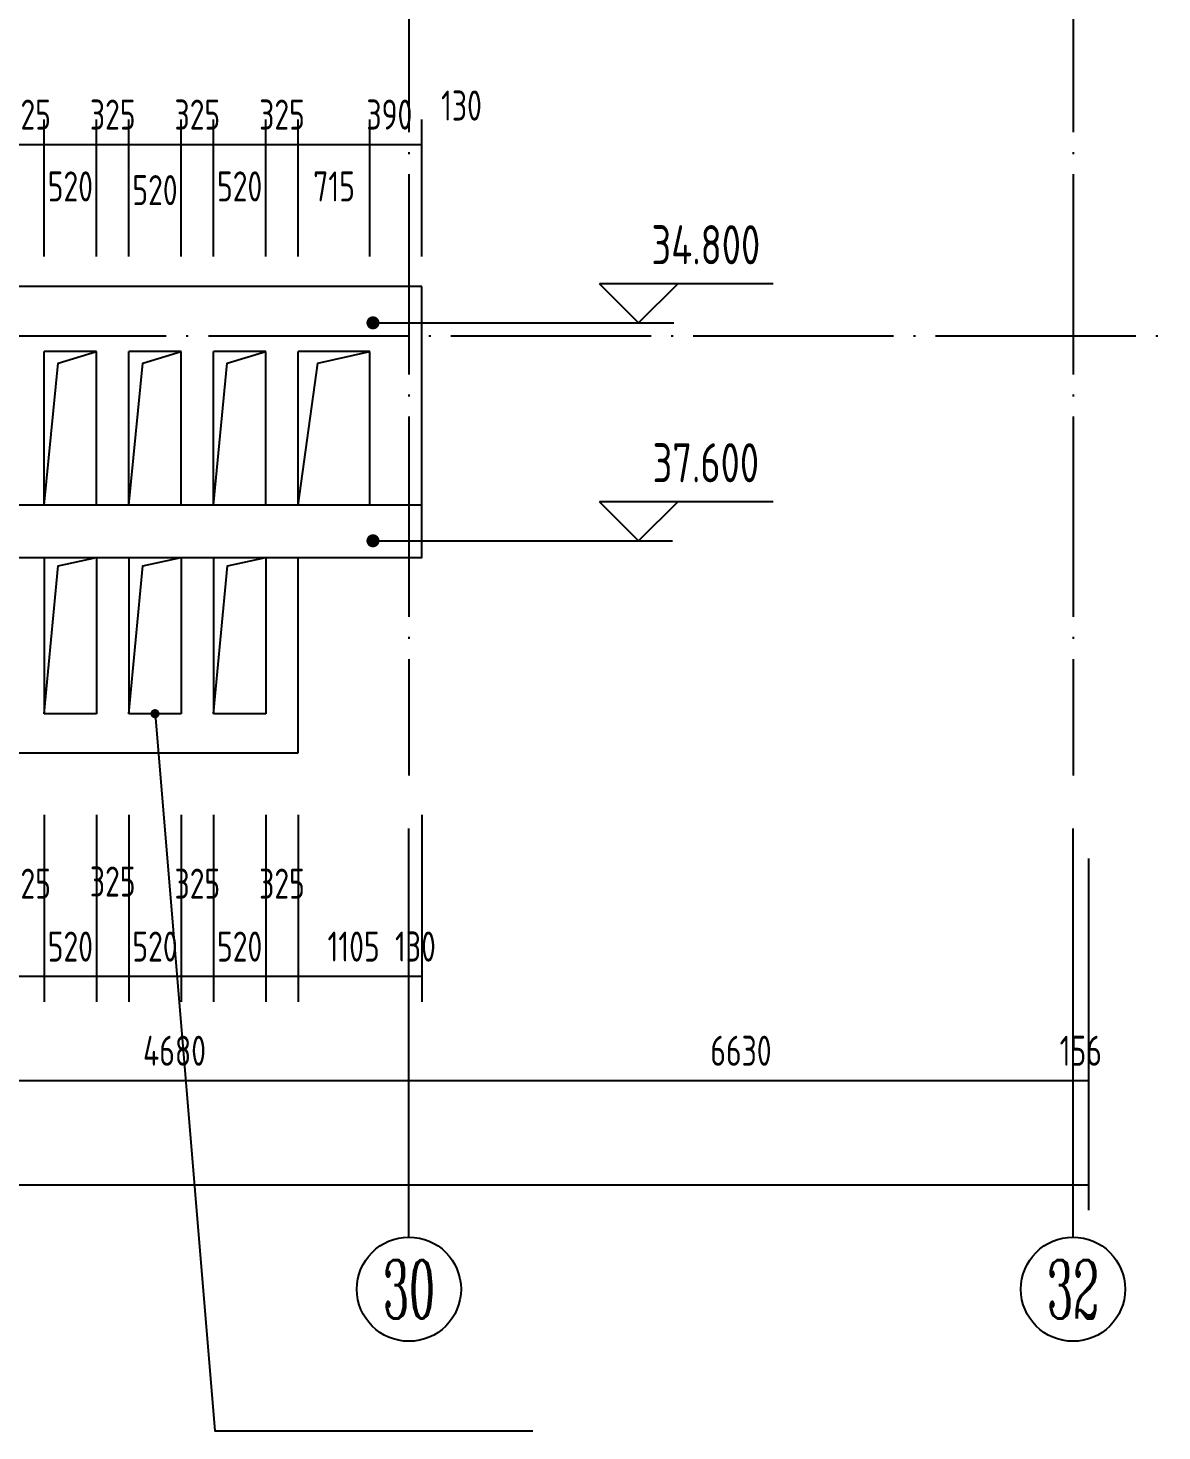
# Model space of a CAD drawing. Extents: x -726032 to 135930, y -151624 to 587044.
# Drawn here: x -326612 to -315292, y 400847 to 414850 of the extents above; entities that cross this region are included whole.
import ezdxf
from ezdxf.enums import TextEntityAlignment as Align

# ---------------------------------------------------------------- set-up
doc = ezdxf.new("R2010")
doc.units = 0
doc.header["$LTSCALE"] = 1000
doc.header["$MEASUREMENT"] = 0
doc.linetypes.add('DOTE', pattern=[2.42, 2, -0.2, 0.02, -0.2])
doc.layers.get('0').update_dxf_attribs({"linetype": 'CONTINUOUS'})
doc.layers.get('DEFPOINTS').update_dxf_attribs({"color": 1, "linetype": 'CONTINUOUS'})
for name, color, linetype in [('AXIS', 245, 'CONTINUOUS'), ('AXIS_TEXT', 7, 'CONTINUOUS'), ('DOTE', 8, 'DOTE'), ('PUB_DIM', 245, 'CONTINUOUS'), ('ROOF', 4, 'CONTINUOUS'), ('引线', 213, 'CONTINUOUS')]:
    doc.layers.add(name, color=color, linetype=linetype)
doc.styles.add('COMPLEX', font='COMPLEX')
doc.styles.add('DIM_FONT', font='isocp.shx', dxfattribs={"width": 0.8})
doc.dimstyles.new('AXIS', dxfattribs={"dimtxt": 300, "dimasz": 1, "dimexe": 250, "dimexo": 300, "dimgap": 150, "dimtad": 1, "dimdec": 0, "dimzin": 0, "dimdsep": 46, "dimtxsty": 'DIM_FONT', "dimcen": 0.09, "dimse1": 1, "dimse2": 1, "dimclrt": 142, "dimadec": 0, "dimazin": 0, "dimtfac": 1, "dimtdec": 0, "dimtix": 1, "dimtmove": 2, "dimatfit": 3, "dimfxl": 1, "dimtolj": 1, "dimtzin": 0, "dimarcsym": 0})
doc.dimstyles.new('DIMA', dxfattribs={"dimtxt": 300, "dimasz": 1, "dimexe": 250, "dimexo": 300, "dimgap": 150, "dimtad": 1, "dimdec": 0, "dimzin": 0, "dimdsep": 46, "dimtxsty": 'DIM_FONT', "dimcen": 0.09, "dimse1": 1, "dimclrt": 142, "dimadec": 0, "dimazin": 0, "dimtfac": 1, "dimtdec": 0, "dimtix": 1, "dimtmove": 2, "dimatfit": 3, "dimfxl": 1, "dimtolj": 1, "dimtzin": 0, "dimarcsym": 0})
doc.dimstyles.new('DIMB', dxfattribs={"dimtxt": 300, "dimasz": 1, "dimexe": 250, "dimexo": 300, "dimgap": 150, "dimtad": 1, "dimdec": 0, "dimzin": 0, "dimdsep": 46, "dimtxsty": 'DIM_FONT', "dimcen": 0.09, "dimse2": 1, "dimclrt": 142, "dimadec": 0, "dimazin": 0, "dimtfac": 1, "dimtdec": 0, "dimtix": 1, "dimtmove": 2, "dimatfit": 3, "dimfxl": 1, "dimtolj": 1, "dimtzin": 0, "dimarcsym": 0})
doc.dimstyles.new('DIMN', dxfattribs={"dimtxt": 300, "dimasz": 1, "dimexe": 250, "dimexo": 300, "dimgap": 150, "dimtad": 1, "dimdec": 0, "dimzin": 0, "dimdsep": 46, "dimtxsty": 'DIM_FONT', "dimcen": 0.09, "dimclrt": 142, "dimadec": 0, "dimazin": 0, "dimtfac": 1, "dimtdec": 0, "dimtix": 1, "dimtmove": 2, "dimatfit": 3, "dimfxl": 1, "dimtolj": 1, "dimtzin": 0, "dimarcsym": 0})

# ---------------------------------------------------------------- blocks, each defined once
blk = doc.blocks.new('*D1590')
at = {"layer": 'DEFPOINTS', "color": 0, "transparency": 16777216}
for p in [(-323915, 407297), (-322810, 407297), (-323915, 405382)]:
    blk.add_point(p, dxfattribs=at)
at = {"layer": 'PUB_DIM', "color": 0, "lineweight": -2, "transparency": 16777216}
for p, q in [((-323915, 406997), (-323915, 405132)), ((-322811, 405382), (-323914, 405382))]:
    blk.add_line(p, q, dxfattribs=at)
at = {"layer": 'PUB_DIM', "color": 0, "transparency": 16777216}
for points in [[(-323914, 405382), (-323914, 405382), (-323915, 405382)], [(-322811, 405382), (-322811, 405382), (-322810, 405382)]]:
    blk.add_solid(points, dxfattribs=at)
at = {"layer": 'PUB_DIM', "color": 142, "transparency": 16777216, "insert": (-323362, 405682), "char_height": 300, "attachment_point": 5, "style": 'DIM_FONT'}
blk.add_mtext('\\A1;1105', dxfattribs=at)
blk = doc.blocks.new('*D125')
at = {"layer": 'DEFPOINTS', "color": 0, "transparency": 16777216}
for p in [(-324240, 407297), (-323915, 407297), (-324240, 405382)]:
    blk.add_point(p, dxfattribs=at)
at = {"layer": 'PUB_DIM', "color": 0, "lineweight": -2, "transparency": 16777216}
for p, q in [((-324240, 406997), (-324240, 405132)), ((-323915, 406997), (-323915, 405132)), ((-323916, 405382), (-324239, 405382))]:
    blk.add_line(p, q, dxfattribs=at)
at = {"layer": 'PUB_DIM', "color": 0, "transparency": 16777216}
for points in [[(-324239, 405382), (-324239, 405382), (-324240, 405382)], [(-323916, 405382), (-323916, 405382), (-323915, 405382)]]:
    blk.add_solid(points, dxfattribs=at)
at = {"layer": 'PUB_DIM', "color": 142, "transparency": 16777216, "insert": (-324077, 406310), "char_height": 300, "attachment_point": 5, "style": 'DIM_FONT'}
blk.add_mtext('\\A1;325', dxfattribs=at)
blk = doc.blocks.new('*D126')
at = {"layer": 'DEFPOINTS', "color": 0, "transparency": 16777216}
for p in [(-323915, 413686), (-324240, 412271), (-323915, 412271)]:
    blk.add_point(p, dxfattribs=at)
at = {"layer": 'PUB_DIM', "color": 0, "lineweight": -2, "transparency": 16777216}
for p, q in [((-324240, 412571), (-324240, 413936)), ((-323915, 412571), (-323915, 413936)), ((-324241, 413686), (-324242, 413686)), ((-324240, 413686), (-323915, 413686)), ((-323914, 413686), (-323913, 413686))]:
    blk.add_line(p, q, dxfattribs=at)
at = {"layer": 'PUB_DIM', "color": 0, "transparency": 16777216}
for points in [[(-324241, 413686), (-324241, 413686), (-324240, 413686)], [(-323914, 413686), (-323914, 413686), (-323915, 413686)]]:
    blk.add_solid(points, dxfattribs=at)
at = {"layer": 'PUB_DIM', "color": 142, "transparency": 16777216, "insert": (-324077, 413986), "char_height": 300, "attachment_point": 5, "style": 'DIM_FONT'}
blk.add_mtext('\\A1;325', dxfattribs=at)
blk = doc.blocks.new('*D127')
at = {"layer": 'DEFPOINTS', "color": 0, "transparency": 16777216}
for p in [(-323200, 413686), (-323915, 412271), (-323200, 412271)]:
    blk.add_point(p, dxfattribs=at)
at = {"layer": 'PUB_DIM', "color": 0, "lineweight": -2, "transparency": 16777216}
for p, q in [((-323915, 412571), (-323915, 413936)), ((-323200, 412571), (-323200, 413936)), ((-323914, 413686), (-323201, 413686))]:
    blk.add_line(p, q, dxfattribs=at)
at = {"layer": 'PUB_DIM', "color": 0, "transparency": 16777216}
for points in [[(-323914, 413686), (-323914, 413686), (-323915, 413686)], [(-323201, 413686), (-323201, 413686), (-323200, 413686)]]:
    blk.add_solid(points, dxfattribs=at)
at = {"layer": 'PUB_DIM', "color": 142, "transparency": 16777216, "insert": (-323557, 413269), "char_height": 300, "attachment_point": 5, "style": 'DIM_FONT'}
blk.add_mtext('\\A1;715', dxfattribs=at)
blk = doc.blocks.new('*D2889')
at = {"layer": 'AXIS', "color": 0, "lineweight": -2, "transparency": 16777216}
blk.add_line((-322811, 404342), (-327489, 404342), dxfattribs=at)
at = {"layer": 'AXIS', "color": 0, "transparency": 16777216}
for points in [[(-327489, 404342), (-327489, 404342), (-327490, 404342)], [(-322811, 404342), (-322811, 404342), (-322810, 404342)]]:
    blk.add_solid(points, dxfattribs=at)
at = {"layer": 'DEFPOINTS', "color": 0, "transparency": 16777216}
for p in [(-327490, 406860), (-322810, 406860), (-327490, 404342)]:
    blk.add_point(p, dxfattribs=at)
at = {"layer": 'AXIS', "color": 142, "transparency": 16777216, "insert": (-325150, 404642), "char_height": 300, "attachment_point": 5, "style": 'DIM_FONT'}
blk.add_mtext('\\A1;4680', dxfattribs=at)
blk = doc.blocks.new('*D129')
at = {"layer": 'AXIS', "color": 0, "lineweight": -2, "transparency": 16777216}
for p, q in [((-384703, 406560), (-384703, 403052)), ((-316024, 406560), (-316024, 403052)), ((-316025, 403302), (-384702, 403302))]:
    blk.add_line(p, q, dxfattribs=at)
at = {"layer": 'AXIS', "color": 0, "transparency": 16777216}
for points in [[(-384702, 403302), (-384702, 403302), (-384703, 403302)], [(-316025, 403302), (-316025, 403302), (-316024, 403302)]]:
    blk.add_solid(points, dxfattribs=at)
at = {"layer": 'DEFPOINTS', "color": 0, "transparency": 16777216}
for p in [(-384703, 406860), (-316024, 406860), (-384703, 403302)]:
    blk.add_point(p, dxfattribs=at)
at = {"layer": 'AXIS', "color": 142, "transparency": 16777216, "insert": (-350363, 403602), "char_height": 300, "attachment_point": 5, "style": 'DIM_FONT'}
blk.add_mtext('\\A1;68679', dxfattribs=at)
blk = doc.blocks.new('*D244')
at = {"layer": 'DEFPOINTS', "color": 0, "transparency": 16777216}
for p in [(-324760, 407297), (-324240, 407297), (-324760, 405382)]:
    blk.add_point(p, dxfattribs=at)
at = {"layer": 'PUB_DIM', "color": 0, "lineweight": -2, "transparency": 16777216}
for p, q in [((-324760, 406997), (-324760, 405132)), ((-324240, 406997), (-324240, 405132)), ((-324761, 405382), (-324762, 405382)), ((-324240, 405382), (-324760, 405382)), ((-324239, 405382), (-324238, 405382))]:
    blk.add_line(p, q, dxfattribs=at)
at = {"layer": 'PUB_DIM', "color": 0, "transparency": 16777216}
for points in [[(-324761, 405382), (-324761, 405382), (-324760, 405382)], [(-324239, 405382), (-324239, 405382), (-324240, 405382)]]:
    blk.add_solid(points, dxfattribs=at)
at = {"layer": 'PUB_DIM', "color": 142, "transparency": 16777216, "insert": (-324500, 405682), "char_height": 300, "attachment_point": 5, "style": 'DIM_FONT'}
blk.add_mtext('\\A1;520', dxfattribs=at)
blk = doc.blocks.new('*D245')
at = {"layer": 'DEFPOINTS', "color": 0, "transparency": 16777216}
for p in [(-325085, 407297), (-324760, 407297), (-325085, 405382)]:
    blk.add_point(p, dxfattribs=at)
at = {"layer": 'PUB_DIM', "color": 0, "lineweight": -2, "transparency": 16777216}
for p, q in [((-325085, 406997), (-325085, 405132)), ((-324760, 406997), (-324760, 405132)), ((-324761, 405382), (-325084, 405382))]:
    blk.add_line(p, q, dxfattribs=at)
at = {"layer": 'PUB_DIM', "color": 0, "transparency": 16777216}
for points in [[(-325084, 405382), (-325084, 405382), (-325085, 405382)], [(-324761, 405382), (-324761, 405382), (-324760, 405382)]]:
    blk.add_solid(points, dxfattribs=at)
at = {"layer": 'PUB_DIM', "color": 142, "transparency": 16777216, "insert": (-324922, 406310), "char_height": 300, "attachment_point": 5, "style": 'DIM_FONT'}
blk.add_mtext('\\A1;325', dxfattribs=at)
blk = doc.blocks.new('*D246')
at = {"layer": 'DEFPOINTS', "color": 0, "transparency": 16777216}
for p in [(-324760, 413686), (-325085, 412271), (-324760, 412271)]:
    blk.add_point(p, dxfattribs=at)
at = {"layer": 'PUB_DIM', "color": 0, "lineweight": -2, "transparency": 16777216}
for p, q in [((-325085, 412571), (-325085, 413936)), ((-324760, 412571), (-324760, 413936)), ((-325086, 413686), (-325087, 413686)), ((-325085, 413686), (-324760, 413686)), ((-324759, 413686), (-324758, 413686))]:
    blk.add_line(p, q, dxfattribs=at)
at = {"layer": 'PUB_DIM', "color": 0, "transparency": 16777216}
for points in [[(-325086, 413686), (-325086, 413686), (-325085, 413686)], [(-324759, 413686), (-324759, 413686), (-324760, 413686)]]:
    blk.add_solid(points, dxfattribs=at)
at = {"layer": 'PUB_DIM', "color": 142, "transparency": 16777216, "insert": (-324922, 413986), "char_height": 300, "attachment_point": 5, "style": 'DIM_FONT'}
blk.add_mtext('\\A1;325', dxfattribs=at)
blk = doc.blocks.new('*D247')
at = {"layer": 'DEFPOINTS', "color": 0, "transparency": 16777216}
for p in [(-324240, 413686), (-324760, 412271), (-324240, 412271)]:
    blk.add_point(p, dxfattribs=at)
at = {"layer": 'PUB_DIM', "color": 0, "lineweight": -2, "transparency": 16777216}
for p, q in [((-324760, 412571), (-324760, 413936)), ((-324240, 412571), (-324240, 413936)), ((-324759, 413686), (-324241, 413686))]:
    blk.add_line(p, q, dxfattribs=at)
at = {"layer": 'PUB_DIM', "color": 0, "transparency": 16777216}
for points in [[(-324759, 413686), (-324759, 413686), (-324760, 413686)], [(-324241, 413686), (-324241, 413686), (-324240, 413686)]]:
    blk.add_solid(points, dxfattribs=at)
at = {"layer": 'PUB_DIM', "color": 142, "transparency": 16777216, "insert": (-324500, 413269), "char_height": 300, "attachment_point": 5, "style": 'DIM_FONT'}
blk.add_mtext('\\A1;520', dxfattribs=at)
blk = doc.blocks.new('*D249')
at = {"layer": 'DEFPOINTS', "color": 0, "transparency": 16777216}
for p in [(-326450, 413686), (-326775, 412271), (-326450, 412271)]:
    blk.add_point(p, dxfattribs=at)
at = {"layer": 'PUB_DIM', "color": 0, "lineweight": -2, "transparency": 16777216}
for p, q in [((-326775, 412571), (-326775, 413936)), ((-326450, 412571), (-326450, 413936)), ((-326776, 413686), (-326777, 413686)), ((-326775, 413686), (-326450, 413686)), ((-326449, 413686), (-326448, 413686))]:
    blk.add_line(p, q, dxfattribs=at)
at = {"layer": 'PUB_DIM', "color": 0, "transparency": 16777216}
for points in [[(-326776, 413686), (-326776, 413686), (-326775, 413686)], [(-326449, 413686), (-326449, 413686), (-326450, 413686)]]:
    blk.add_solid(points, dxfattribs=at)
at = {"layer": 'PUB_DIM', "color": 142, "transparency": 16777216, "insert": (-326612, 413986), "char_height": 300, "attachment_point": 5, "style": 'DIM_FONT'}
blk.add_mtext('\\A1;325', dxfattribs=at)
blk = doc.blocks.new('*D252')
at = {"layer": 'DEFPOINTS', "color": 0, "transparency": 16777216}
for p in [(-326775, 407297), (-326450, 407297), (-326775, 405382)]:
    blk.add_point(p, dxfattribs=at)
at = {"layer": 'PUB_DIM', "color": 0, "lineweight": -2, "transparency": 16777216}
for p, q in [((-326775, 406997), (-326775, 405132)), ((-326450, 406997), (-326450, 405132)), ((-326451, 405382), (-326774, 405382))]:
    blk.add_line(p, q, dxfattribs=at)
at = {"layer": 'PUB_DIM', "color": 0, "transparency": 16777216}
for points in [[(-326774, 405382), (-326774, 405382), (-326775, 405382)], [(-326451, 405382), (-326451, 405382), (-326450, 405382)]]:
    blk.add_solid(points, dxfattribs=at)
at = {"layer": 'PUB_DIM', "color": 142, "transparency": 16777216, "insert": (-326612, 406310), "char_height": 300, "attachment_point": 5, "style": 'DIM_FONT'}
blk.add_mtext('\\A1;325', dxfattribs=at)
blk = doc.blocks.new('*D260')
at = {"layer": 'DEFPOINTS', "color": 0, "transparency": 16777216}
for p in [(-326450, 407297), (-325930, 407297), (-326450, 405382)]:
    blk.add_point(p, dxfattribs=at)
at = {"layer": 'PUB_DIM', "color": 0, "lineweight": -2, "transparency": 16777216}
for p, q in [((-326450, 406997), (-326450, 405132)), ((-325930, 406997), (-325930, 405132)), ((-326451, 405382), (-326452, 405382)), ((-325930, 405382), (-326450, 405382)), ((-325929, 405382), (-325928, 405382))]:
    blk.add_line(p, q, dxfattribs=at)
at = {"layer": 'PUB_DIM', "color": 0, "transparency": 16777216}
for points in [[(-326451, 405382), (-326451, 405382), (-326450, 405382)], [(-325929, 405382), (-325929, 405382), (-325930, 405382)]]:
    blk.add_solid(points, dxfattribs=at)
at = {"layer": 'PUB_DIM', "color": 142, "transparency": 16777216, "insert": (-326190, 405682), "char_height": 300, "attachment_point": 5, "style": 'DIM_FONT'}
blk.add_mtext('\\A1;520', dxfattribs=at)
blk = doc.blocks.new('*D261')
at = {"layer": 'DEFPOINTS', "color": 0, "transparency": 16777216}
for p in [(-325930, 413686), (-326450, 412271), (-325930, 412271)]:
    blk.add_point(p, dxfattribs=at)
at = {"layer": 'PUB_DIM', "color": 0, "lineweight": -2, "transparency": 16777216}
for p, q in [((-326450, 412571), (-326450, 413936)), ((-325930, 412571), (-325930, 413936)), ((-326449, 413686), (-325931, 413686))]:
    blk.add_line(p, q, dxfattribs=at)
at = {"layer": 'PUB_DIM', "color": 0, "transparency": 16777216}
for points in [[(-326449, 413686), (-326449, 413686), (-326450, 413686)], [(-325931, 413686), (-325931, 413686), (-325930, 413686)]]:
    blk.add_solid(points, dxfattribs=at)
at = {"layer": 'PUB_DIM', "color": 142, "transparency": 16777216, "insert": (-326190, 413269), "char_height": 300, "attachment_point": 5, "style": 'DIM_FONT'}
blk.add_mtext('\\A1;520', dxfattribs=at)
blk = doc.blocks.new('*D280')
at = {"layer": 'DEFPOINTS', "color": 0, "transparency": 16777216}
for p in [(-325605, 407297), (-325085, 407297), (-325605, 405382)]:
    blk.add_point(p, dxfattribs=at)
at = {"layer": 'PUB_DIM', "color": 0, "lineweight": -2, "transparency": 16777216}
for p, q in [((-325605, 406997), (-325605, 405132)), ((-325085, 406997), (-325085, 405132)), ((-325606, 405382), (-325607, 405382)), ((-325085, 405382), (-325605, 405382)), ((-325084, 405382), (-325083, 405382))]:
    blk.add_line(p, q, dxfattribs=at)
at = {"layer": 'PUB_DIM', "color": 0, "transparency": 16777216}
for points in [[(-325606, 405382), (-325606, 405382), (-325605, 405382)], [(-325084, 405382), (-325084, 405382), (-325085, 405382)]]:
    blk.add_solid(points, dxfattribs=at)
at = {"layer": 'PUB_DIM', "color": 142, "transparency": 16777216, "insert": (-325345, 405682), "char_height": 300, "attachment_point": 5, "style": 'DIM_FONT'}
blk.add_mtext('\\A1;520', dxfattribs=at)
blk = doc.blocks.new('*D281')
at = {"layer": 'DEFPOINTS', "color": 0, "transparency": 16777216}
for p in [(-325930, 407297), (-325605, 407297), (-325930, 405382)]:
    blk.add_point(p, dxfattribs=at)
at = {"layer": 'PUB_DIM', "color": 0, "lineweight": -2, "transparency": 16777216}
for p, q in [((-325930, 406997), (-325930, 405132)), ((-325605, 406997), (-325605, 405132)), ((-325606, 405382), (-325929, 405382))]:
    blk.add_line(p, q, dxfattribs=at)
at = {"layer": 'PUB_DIM', "color": 0, "transparency": 16777216}
for points in [[(-325929, 405382), (-325929, 405382), (-325930, 405382)], [(-325606, 405382), (-325606, 405382), (-325605, 405382)]]:
    blk.add_solid(points, dxfattribs=at)
at = {"layer": 'PUB_DIM', "color": 142, "transparency": 16777216, "insert": (-325767, 406331), "char_height": 300, "attachment_point": 5, "style": 'DIM_FONT'}
blk.add_mtext('\\A1;325', dxfattribs=at)
blk = doc.blocks.new('*D282')
at = {"layer": 'DEFPOINTS', "color": 0, "transparency": 16777216}
for p in [(-325605, 413686), (-325930, 412271), (-325605, 412271)]:
    blk.add_point(p, dxfattribs=at)
at = {"layer": 'PUB_DIM', "color": 0, "lineweight": -2, "transparency": 16777216}
for p, q in [((-325930, 412571), (-325930, 413936)), ((-325605, 412571), (-325605, 413936)), ((-325931, 413686), (-325932, 413686)), ((-325930, 413686), (-325605, 413686)), ((-325604, 413686), (-325603, 413686))]:
    blk.add_line(p, q, dxfattribs=at)
at = {"layer": 'PUB_DIM', "color": 0, "transparency": 16777216}
for points in [[(-325931, 413686), (-325931, 413686), (-325930, 413686)], [(-325604, 413686), (-325604, 413686), (-325605, 413686)]]:
    blk.add_solid(points, dxfattribs=at)
at = {"layer": 'PUB_DIM', "color": 142, "transparency": 16777216, "insert": (-325767, 413986), "char_height": 300, "attachment_point": 5, "style": 'DIM_FONT'}
blk.add_mtext('\\A1;325', dxfattribs=at)
blk = doc.blocks.new('*D283')
at = {"layer": 'DEFPOINTS', "color": 0, "transparency": 16777216}
for p in [(-325085, 413686), (-325605, 412271), (-325085, 412271)]:
    blk.add_point(p, dxfattribs=at)
at = {"layer": 'PUB_DIM', "color": 0, "lineweight": -2, "transparency": 16777216}
for p, q in [((-325605, 412571), (-325605, 413936)), ((-325085, 412571), (-325085, 413936)), ((-325604, 413686), (-325086, 413686))]:
    blk.add_line(p, q, dxfattribs=at)
at = {"layer": 'PUB_DIM', "color": 0, "transparency": 16777216}
for points in [[(-325604, 413686), (-325604, 413686), (-325605, 413686)], [(-325086, 413686), (-325086, 413686), (-325085, 413686)]]:
    blk.add_solid(points, dxfattribs=at)
at = {"layer": 'PUB_DIM', "color": 142, "transparency": 16777216, "insert": (-325345, 413232), "char_height": 300, "attachment_point": 5, "style": 'DIM_FONT'}
blk.add_mtext('\\A1;520', dxfattribs=at)
blk = doc.blocks.new('*D3143')
at = {"layer": 'AXIS', "color": 0, "lineweight": -2, "transparency": 16777216}
for p, q in [((-316181, 404342), (-316182, 404342)), ((-316024, 404342), (-316180, 404342)), ((-316023, 404342), (-316022, 404342))]:
    blk.add_line(p, q, dxfattribs=at)
at = {"layer": 'AXIS', "color": 0, "transparency": 16777216}
for points in [[(-316181, 404342), (-316181, 404342), (-316180, 404342)], [(-316023, 404342), (-316023, 404342), (-316024, 404342)]]:
    blk.add_solid(points, dxfattribs=at)
at = {"layer": 'DEFPOINTS', "color": 0, "transparency": 16777216}
for p in [(-316180, 406860), (-316024, 406860), (-316180, 404342)]:
    blk.add_point(p, dxfattribs=at)
at = {"layer": 'AXIS', "color": 142, "transparency": 16777216, "insert": (-316102, 404642), "char_height": 300, "attachment_point": 5, "style": 'DIM_FONT'}
blk.add_mtext('\\A1;156', dxfattribs=at)
blk = doc.blocks.new('_AXISO')
blk.add_circle((0, 0), 0.5)
at = {"layer": 'AXIS_TEXT', "style": 'COMPLEX', "width": 1.041667}
blk.add_attdef('A', text='', height=0.56, dxfattribs=at).set_placement((-0.25, -0.28), (0.25, -0.28), align=Align.FIT)
blk = doc.blocks.new('*D3548')
at = {"layer": 'DEFPOINTS', "color": 0, "transparency": 16777216}
for p in [(-322810, 407297), (-322680, 407297), (-322810, 405382)]:
    blk.add_point(p, dxfattribs=at)
at = {"layer": 'PUB_DIM', "color": 0, "lineweight": -2, "transparency": 16777216}
for p, q in [((-322680, 406997), (-322680, 405132)), ((-322811, 405382), (-322812, 405382)), ((-322680, 405382), (-322810, 405382)), ((-322679, 405382), (-322678, 405382))]:
    blk.add_line(p, q, dxfattribs=at)
at = {"layer": 'PUB_DIM', "color": 0, "transparency": 16777216}
for points in [[(-322811, 405382), (-322811, 405382), (-322810, 405382)], [(-322679, 405382), (-322679, 405382), (-322680, 405382)]]:
    blk.add_solid(points, dxfattribs=at)
at = {"layer": 'PUB_DIM', "color": 142, "transparency": 16777216, "insert": (-322745, 405682), "char_height": 300, "attachment_point": 5, "style": 'DIM_FONT'}
blk.add_mtext('\\A1;130', dxfattribs=at)
blk = doc.blocks.new('*D3549')
at = {"layer": 'DEFPOINTS', "color": 0, "transparency": 16777216}
for p in [(-322810, 413686), (-323200, 412271), (-322810, 412271)]:
    blk.add_point(p, dxfattribs=at)
at = {"layer": 'PUB_DIM', "color": 0, "lineweight": -2, "transparency": 16777216}
for p, q in [((-323200, 412571), (-323200, 413936)), ((-323201, 413686), (-323202, 413686)), ((-323200, 413686), (-322810, 413686)), ((-322809, 413686), (-322808, 413686))]:
    blk.add_line(p, q, dxfattribs=at)
at = {"layer": 'PUB_DIM', "color": 0, "transparency": 16777216}
for points in [[(-323201, 413686), (-323201, 413686), (-323200, 413686)], [(-322809, 413686), (-322809, 413686), (-322810, 413686)]]:
    blk.add_solid(points, dxfattribs=at)
at = {"layer": 'PUB_DIM', "color": 142, "transparency": 16777216, "insert": (-323005, 413986), "char_height": 300, "attachment_point": 5, "style": 'DIM_FONT'}
blk.add_mtext('\\A1;390', dxfattribs=at)
blk = doc.blocks.new('*D1677')
at = {"layer": 'DEFPOINTS', "color": 0, "transparency": 16777216}
for p in [(-322680, 413686), (-322810, 412271), (-322680, 412271)]:
    blk.add_point(p, dxfattribs=at)
at = {"layer": 'PUB_DIM', "color": 0, "lineweight": -2, "transparency": 16777216}
for p, q in [((-322680, 412571), (-322680, 413936)), ((-322811, 413686), (-322812, 413686)), ((-322810, 413686), (-322680, 413686)), ((-322679, 413686), (-322678, 413686))]:
    blk.add_line(p, q, dxfattribs=at)
at = {"layer": 'PUB_DIM', "color": 0, "transparency": 16777216}
for points in [[(-322811, 413686), (-322811, 413686), (-322810, 413686)], [(-322679, 413686), (-322679, 413686), (-322680, 413686)]]:
    blk.add_solid(points, dxfattribs=at)
at = {"layer": 'PUB_DIM', "color": 142, "transparency": 16777216, "insert": (-322285, 414076), "char_height": 300, "attachment_point": 5, "style": 'DIM_FONT'}
blk.add_mtext('\\A1;130', dxfattribs=at)
blk = doc.blocks.new('*D3146')
at = {"layer": 'AXIS', "color": 0, "lineweight": -2, "transparency": 16777216}
blk.add_line((-316181, 404342), (-322809, 404342), dxfattribs=at)
at = {"layer": 'AXIS', "color": 0, "transparency": 16777216}
for points in [[(-322809, 404342), (-322809, 404342), (-322810, 404342)], [(-316181, 404342), (-316181, 404342), (-316180, 404342)]]:
    blk.add_solid(points, dxfattribs=at)
at = {"layer": 'DEFPOINTS', "color": 0, "transparency": 16777216}
for p in [(-322810, 406860), (-316180, 406860), (-322810, 404342)]:
    blk.add_point(p, dxfattribs=at)
at = {"layer": 'AXIS', "color": 142, "transparency": 16777216, "insert": (-319495, 404642), "char_height": 300, "attachment_point": 5, "style": 'DIM_FONT'}
blk.add_mtext('\\A1;6630', dxfattribs=at)

msp = doc.modelspace()

# ---------------------------------------------------------------- linework, layer by layer
at = {"layer": 'AXIS'}
for p, q in [((-322809.9, 402782.3), (-322809.9, 406859.7)), ((-316179.9, 402782.3), (-316179.9, 406859.7))]:
    msp.add_line(p, q, dxfattribs=at)
at = {"layer": 'DOTE'}
for p, q in [((-322809.9, 435171.9), (-322809.9, 407389.9)), ((-316179.9, 435171.9), (-316179.9, 407389.9)), ((-385312.2, 411776.6), (-314465.2, 411776.6))]:
    msp.add_line(p, q, dxfattribs=at)
at = {"layer": 'PUB_DIM'}
for p, q in [((-319174.7, 412297.6), (-320906.6, 412297.6)), ((-320516.6, 411907.6), (-320906.6, 412297.6)), ((-320126.6, 412297.6), (-320516.6, 411907.6)), ((-323212.3, 411907.6), (-320166.5, 411907.6)), ((-320516.6, 409731.8), (-320906.6, 410121.8)), ((-319174.7, 410121.8), (-320906.6, 410121.8)), ((-320126.6, 410121.8), (-320516.6, 409731.8)), ((-323168.8, 409731.8), (-320176.8, 409731.8))]:
    msp.add_line(p, q, dxfattribs=at)
at = {"layer": 'PUB_DIM', "const_width": 64.7}
for points in [[(-323201.5, 411907.6, 1), (-323136.1, 411907.6, 1)], [(-323201.5, 409731.8, 1), (-323136.1, 409731.8, 1)]]:
    msp.add_lwpolyline(points, format="xyb", close=True, dxfattribs=at)
at = {"layer": 'ROOF'}
for p, q in [((-322679.9, 412270.6), (-332299.9, 412270.6)), ((-322679.9, 410086.4), (-322679.9, 412270.6)), ((-325929.9, 411620.6), (-326449.9, 411620.6)), ((-326449.9, 410086.4), (-326449.9, 411620.6)), ((-325929.9, 410086.4), (-325929.9, 411620.6)), ((-325084.9, 411620.6), (-325604.9, 411620.6)), ((-325604.9, 410086.4), (-325604.9, 411620.6)), ((-325084.9, 410086.4), (-325084.9, 411620.6)), ((-324239.9, 411620.6), (-324759.9, 411620.6)), ((-324759.9, 410086.4), (-324759.9, 411620.6)), ((-324239.9, 410086.4), (-324239.9, 411620.6)), ((-323199.9, 411620.6), (-323914.9, 411620.6)), ((-323914.9, 410086.4), (-323914.9, 411620.6)), ((-323199.9, 410086.4), (-323199.9, 411620.6)), ((-326449.9, 409566.4), (-326449.9, 408006.4)), ((-325929.9, 409566.4), (-325929.9, 408006.4)), ((-325604.9, 409566.4), (-325604.9, 408006.4)), ((-325084.9, 409566.4), (-325084.9, 408006.4)), ((-324759.9, 409566.4), (-324759.9, 408006.4)), ((-324239.9, 409566.4), (-324239.9, 408006.4)), ((-323914.9, 407616.4), (-323914.9, 409566.4)), ((-325929.9, 408006.4), (-326449.9, 408006.4)), ((-325084.9, 408006.4), (-325604.9, 408006.4)), ((-324239.9, 408006.4), (-324759.9, 408006.4)), ((-331064.9, 407616.4), (-323914.9, 407616.4))]:
    msp.add_line(p, q, dxfattribs=at)
for points in [[(-326449.9, 410086.4), (-326312.9, 411506.1), (-325929.9, 411620.6)], [(-325604.9, 410086.4), (-325467.9, 411506.1), (-325084.9, 411620.6)], [(-324759.9, 410086.4), (-324622.9, 411506.1), (-324239.9, 411620.6)], [(-323914.9, 410086.4), (-323720.5, 411506.1), (-323199.9, 411620.6)], [(-332299.9, 410086.4), (-332299.9, 409566.4), (-322679.9, 409566.4), (-322679.9, 410086.4), (-332299.9, 410086.4)], [(-326449.9, 408006.4), (-326312.7, 409481.8), (-325929.9, 409566.4)], [(-325604.9, 408006.4), (-325467.7, 409481.8), (-325084.9, 409566.4)], [(-324759.9, 408006.4), (-324622.7, 409481.8), (-324239.9, 409566.4)]]:
    msp.add_lwpolyline(points, dxfattribs=at)
at = {"layer": '引线', "const_width": 45.2}
msp.add_lwpolyline([(-325367.8, 408006.4, 1), (-325322, 408006.4, 1)], format="xyb", close=True, dxfattribs=at)
at = {"layer": '引线'}
msp.add_lwpolyline([(-325344.9, 408006.4), (-324746, 400847.5), (-321571.2, 400847.5)], dxfattribs=at)

# ---------------------------------------------------------------- block references
at = {"layer": 'AXIS'}
ref = msp.add_blockref('_AXISO', (-322809.9, 402262.3), dxfattribs=dict(at, xscale=1040, yscale=1040, zscale=1040))
ref.add_attrib('A', '30', dxfattribs={"layer": 'AXIS_TEXT', "height": 582.4, "style": 'COMPLEX', "width": 0.568182}).set_placement((-323069.9, 401971.1), (-322549.9, 401971.1), align=Align.FIT)
ref = msp.add_blockref('_AXISO', (-316179.9, 402262.3), dxfattribs=dict(at, xscale=1040, yscale=1040, zscale=1040))
ref.add_attrib('A', '32', dxfattribs={"layer": 'AXIS_TEXT', "height": 582.4, "style": 'COMPLEX', "width": 0.568182}).set_placement((-316439.9, 401971.1), (-315919.9, 401971.1), align=Align.FIT)

# ---------------------------------------------------------------- texts
at = {"layer": 'PUB_DIM', "style": 'DIM_FONT', "width": 0.8}
for s, p in [('34.800', (-319845.6, 412687.6)), ('37.600', (-319845.6, 410511.8))]:
    msp.add_text(s, height=390, dxfattribs=at).set_placement(p, align=Align.MIDDLE)

# ---------------------------------------------------------------- dimensions: what is measured, and where the dimension line sits
at = {"layer": 'AXIS'}
for p1, p2, distance, dimstyle, picture, middle in [((-316023.9, 406859.7), (-384702.9, 406859.7), 3557.4, 'DIMN', '*D129', (-350363.4, 403602.3)), ((-316179.9, 406859.7), (-322809.9, 406859.7), 2517.4, 'AXIS', '*D3146', (-319494.9, 404642.3)), ((-316023.9, 406859.7), (-316179.9, 406859.7), 2517.4, 'AXIS', '*D3143', (-316101.9, 404642.3))]:
    dim = msp.add_aligned_dim(p1=p1, p2=p2, distance=distance, dimstyle=dimstyle, dxfattribs=at)
    dim.commit()
    dim.dimension.update_dxf_attribs({"geometry": picture, "text_midpoint": middle})
dim = msp.add_linear_dim(base=(-327489.9, 404342.3), p1=(-322809.9, 406859.7), p2=(-327489.9, 406859.7), dimstyle='AXIS', dxfattribs=at)
dim.commit()
dim.dimension.update_dxf_attribs({"geometry": '*D2889', "text_midpoint": (-325149.9, 404642.3)})
at = {"layer": 'PUB_DIM'}
for base, p1, p2, dimstyle, picture, middle in [((-322679.9, 413686.1), (-322809.9, 412270.6), (-322679.9, 412270.6), 'DIMA', '*D1677', (-322284.9, 414076.1)), ((-325929.9, 413686.1), (-326449.9, 412270.6), (-325929.9, 412270.6), 'DIMN', '*D261', (-326189.9, 413268.5)), ((-325084.9, 413686.1), (-325604.9, 412270.6), (-325084.9, 412270.6), 'DIMN', '*D283', (-325344.9, 413231.9)), ((-324239.9, 413686.1), (-324759.9, 412270.6), (-324239.9, 412270.6), 'DIMN', '*D247', (-324499.9, 413268.8)), ((-323199.9, 413686.1), (-323914.9, 412270.6), (-323199.9, 412270.6), 'DIMN', '*D127', (-323557.4, 413268.8)), ((-326774.9, 405382.3), (-326449.9, 407296.8), (-326774.9, 407296.8), 'DIMN', '*D252', (-326612.4, 406309.9)), ((-325929.9, 405382.3), (-325604.9, 407296.8), (-325929.9, 407296.8), 'DIMN', '*D281', (-325767.4, 406331.4)), ((-325084.9, 405382.3), (-324759.9, 407296.8), (-325084.9, 407296.8), 'DIMN', '*D245', (-324922.4, 406309.9)), ((-324239.9, 405382.3), (-323914.9, 407296.8), (-324239.9, 407296.8), 'DIMN', '*D125', (-324077.4, 406309.9))]:
    dim = msp.add_linear_dim(base=base, p1=p1, p2=p2, dimstyle=dimstyle, dxfattribs=at)
    dim.commit()
    dim.dimension.update_dxf_attribs({"geometry": picture, "text_midpoint": middle, "dimtype": 160})
for base, p1, p2, dimstyle, picture, middle in [((-326449.9, 413686.1), (-326774.9, 412270.6), (-326449.9, 412270.6), 'DIMN', '*D249', (-326612.4, 413986.1)), ((-325604.9, 413686.1), (-325929.9, 412270.6), (-325604.9, 412270.6), 'DIMN', '*D282', (-325767.4, 413986.1)), ((-324759.9, 413686.1), (-325084.9, 412270.6), (-324759.9, 412270.6), 'DIMN', '*D246', (-324922.4, 413986.1)), ((-323914.9, 413686.1), (-324239.9, 412270.6), (-323914.9, 412270.6), 'DIMN', '*D126', (-324077.4, 413986.1)), ((-322809.9, 413686.1), (-323199.9, 412270.6), (-322809.9, 412270.6), 'DIMB', '*D3549', (-323004.9, 413986.1)), ((-326449.9, 405382.3), (-325929.9, 407296.8), (-326449.9, 407296.8), 'DIMN', '*D260', (-326189.9, 405682.3)), ((-325604.9, 405382.3), (-325084.9, 407296.8), (-325604.9, 407296.8), 'DIMN', '*D280', (-325344.9, 405682.3)), ((-324759.9, 405382.3), (-324239.9, 407296.8), (-324759.9, 407296.8), 'DIMN', '*D244', (-324499.9, 405682.3)), ((-323914.9, 405382.3), (-322809.9, 407296.8), (-323914.9, 407296.8), 'DIMA', '*D1590', (-323362.4, 405682.3)), ((-322809.9, 405382.3), (-322679.9, 407296.8), (-322809.9, 407296.8), 'DIMB', '*D3548', (-322744.9, 405682.3))]:
    dim = msp.add_linear_dim(base=base, p1=p1, p2=p2, dimstyle=dimstyle, dxfattribs=at)
    dim.commit()
    dim.dimension.update_dxf_attribs({"geometry": picture, "text_midpoint": middle})

doc.saveas('drawing.dxf')
